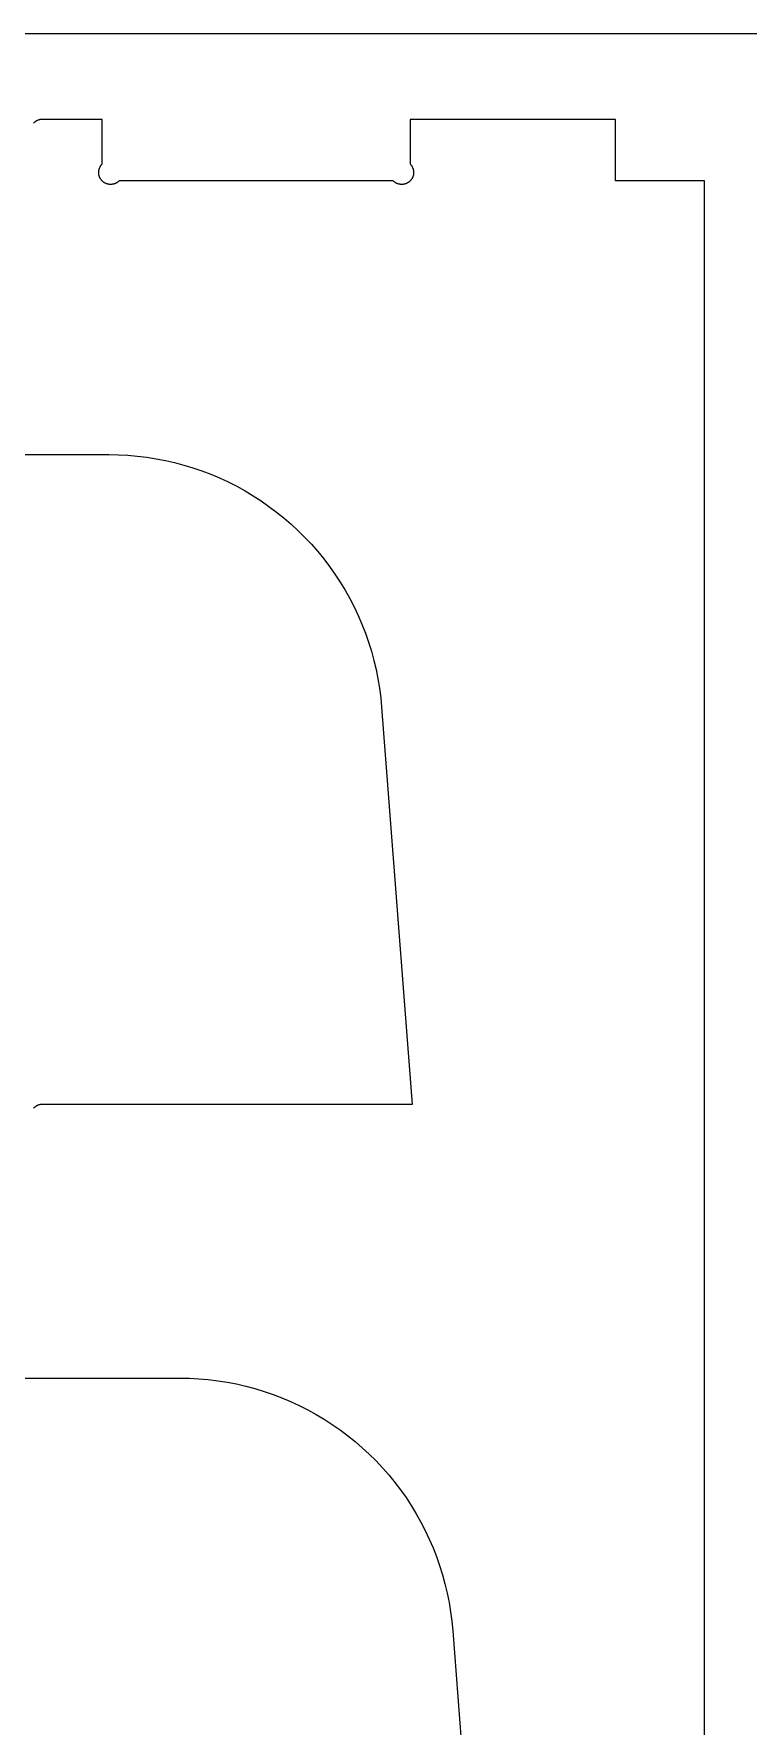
# Model space of a CAD drawing. Header units: millimetres. Extents: x 1594 to 2814, y -1671 to 729.
# Drawn here: x 1967.7 to 2176.5, y 234.4 to 729.2 of the extents above; entities that cross this region are included whole.
import ezdxf

# ---------------------------------------------------------------- set-up
doc = ezdxf.new("R2010")
doc.units = ezdxf.units.MM
doc.header["$MEASUREMENT"] = 0
doc.layers.add('CutOut', color=4, linetype='Continuous', true_color=0x00ffff)
doc.layers.add('frame', color=18, linetype='Continuous', true_color=0x000000)

msp = doc.modelspace()

# ---------------------------------------------------------------- linework, layer by layer
at = {"layer": 'CutOut'}
for p, q in [((1967.7, 703.15), (1967.62, 703.06)), ((1967.79, 703.23), (1967.7, 703.15)), ((1967.88, 703.31), (1967.79, 703.23)), ((1967.97, 703.39), (1967.88, 703.31)), ((1968.06, 703.46), (1967.97, 703.39)), ((1968.16, 703.53), (1968.06, 703.46)), ((1968.26, 703.6), (1968.16, 703.53)), ((1968.36, 703.66), (1968.26, 703.6)), ((1968.46, 703.72), (1968.36, 703.66)), ((1968.57, 703.78), (1968.46, 703.72)), ((1968.68, 703.83), (1968.57, 703.78)), ((1968.78, 703.88), (1968.68, 703.83)), ((1968.9, 703.93), (1968.78, 703.88)), ((1969.01, 703.97), (1968.9, 703.93)), ((1969.12, 704.01), (1969.01, 703.97)), ((1969.23, 704.04), (1969.12, 704.01)), ((1969.35, 704.07), (1969.23, 704.04)), ((1969.47, 704.1), (1969.35, 704.07)), ((1969.58, 704.12), (1969.47, 704.1)), ((1969.7, 704.14), (1969.58, 704.12)), ((1969.82, 704.15), (1969.7, 704.14)), ((1969.94, 704.16), (1969.82, 704.15)), ((1970.06, 704.17), (1969.94, 704.16)), ((1970.18, 704.17), (1970.06, 704.17)), ((1987.68, 704.17), (1970.18, 704.17)), ((1987.68, 691.12), (1987.68, 704.17)), ((2137.68, 704.17), (2077.68, 704.17)), ((2077.68, 704.17), (2077.68, 691.12)), ((2137.68, 686.17), (2137.68, 704.17)), ((1986.65, 688.62), (1986.66, 688.74)), ((1986.66, 688.5), (1986.65, 688.62)), ((1986.66, 688.86), (1986.67, 688.98)), ((1986.66, 688.74), (1986.66, 688.86)), ((1986.66, 688.38), (1986.66, 688.5)), ((1986.68, 688.26), (1986.66, 688.38)), ((1986.67, 688.98), (1986.68, 689.1)), ((1986.68, 689.1), (1986.7, 689.22)), ((1986.69, 688.14), (1986.68, 688.26)), ((1986.71, 688.02), (1986.69, 688.14)), ((1986.7, 689.22), (1986.72, 689.34)), ((1986.74, 687.9), (1986.71, 688.02)), ((1986.72, 689.34), (1986.75, 689.46)), ((1986.76, 687.78), (1986.74, 687.9)), ((1986.75, 689.46), (1986.78, 689.57)), ((1986.8, 687.66), (1986.76, 687.78)), ((1986.78, 689.57), (1986.81, 689.69)), ((1986.81, 689.69), (1986.85, 689.8)), ((1986.85, 689.8), (1986.89, 689.92)), ((1986.89, 689.92), (1986.94, 690.03)), ((1986.94, 690.03), (1986.99, 690.14)), ((1986.99, 690.14), (1987.04, 690.25)), ((1987.04, 690.25), (1987.1, 690.35)), ((1987.1, 690.35), (1987.16, 690.46)), ((1987.16, 690.46), (1987.22, 690.56)), ((1987.22, 690.56), (1987.29, 690.66)), ((1987.29, 690.66), (1987.36, 690.76)), ((1987.36, 690.76), (1987.44, 690.85)), ((1987.44, 690.85), (1987.51, 690.95)), ((1987.51, 690.95), (1987.6, 691.04)), ((1987.6, 691.04), (1987.68, 691.12)), ((2077.68, 691.12), (2077.76, 691.04)), ((2077.76, 691.04), (2077.84, 690.95)), ((2077.84, 690.95), (2077.92, 690.85)), ((2077.92, 690.85), (2078, 690.76)), ((2078, 690.76), (2078.07, 690.66)), ((2078.07, 690.66), (2078.14, 690.56)), ((2078.14, 690.56), (2078.2, 690.46)), ((2078.2, 690.46), (2078.26, 690.35)), ((2078.26, 690.35), (2078.32, 690.25)), ((2078.32, 690.25), (2078.37, 690.14)), ((2078.37, 690.14), (2078.42, 690.03)), ((2078.42, 690.03), (2078.47, 689.92)), ((2078.47, 689.92), (2078.51, 689.8)), ((2078.51, 689.8), (2078.55, 689.69)), ((2078.55, 689.69), (2078.58, 689.57)), ((2078.6, 687.78), (2078.56, 687.66)), ((2078.58, 689.57), (2078.61, 689.46)), ((2078.62, 687.9), (2078.6, 687.78)), ((2078.61, 689.46), (2078.64, 689.34)), ((2078.65, 688.02), (2078.62, 687.9)), ((2078.64, 689.34), (2078.66, 689.22)), ((2078.67, 688.14), (2078.65, 688.02)), ((2078.66, 689.22), (2078.68, 689.1)), ((2078.68, 688.26), (2078.67, 688.14)), ((2078.68, 689.1), (2078.69, 688.98)), ((2078.69, 688.38), (2078.68, 688.26)), ((2078.69, 688.98), (2078.7, 688.86)), ((2078.7, 688.5), (2078.69, 688.38)), ((2078.7, 688.86), (2078.7, 688.74)), ((2078.7, 688.74), (2078.7, 688.62)), ((2078.7, 688.62), (2078.7, 688.5)), ((1986.83, 687.55), (1986.8, 687.66)), ((1986.87, 687.43), (1986.83, 687.55)), ((1986.91, 687.32), (1986.87, 687.43)), ((1986.96, 687.21), (1986.91, 687.32)), ((1987.01, 687.1), (1986.96, 687.21)), ((1987.07, 686.99), (1987.01, 687.1)), ((1987.13, 686.89), (1987.07, 686.99)), ((1987.19, 686.79), (1987.13, 686.89)), ((1987.26, 686.68), (1987.19, 686.79)), ((1987.33, 686.59), (1987.26, 686.68)), ((1987.4, 686.49), (1987.33, 686.59)), ((1987.48, 686.4), (1987.4, 686.49)), ((1987.55, 686.3), (1987.48, 686.4)), ((1987.64, 686.22), (1987.55, 686.3)), ((1987.72, 686.13), (1987.64, 686.22)), ((1987.81, 686.05), (1987.72, 686.13)), ((1987.9, 685.97), (1987.81, 686.05)), ((1988, 685.89), (1987.9, 685.97)), ((1988.09, 685.82), (1988, 685.89)), ((1988.19, 685.75), (1988.09, 685.82)), ((1988.29, 685.68), (1988.19, 685.75)), ((1988.4, 685.62), (1988.29, 685.68)), ((1988.5, 685.56), (1988.4, 685.62)), ((1988.61, 685.51), (1988.5, 685.56)), ((1988.72, 685.46), (1988.61, 685.51)), ((1988.83, 685.41), (1988.72, 685.46)), ((1988.94, 685.36), (1988.83, 685.41)), ((1989.06, 685.32), (1988.94, 685.36)), ((1989.17, 685.29), (1989.06, 685.32)), ((1989.29, 685.26), (1989.17, 685.29)), ((1989.4, 685.23), (1989.29, 685.26)), ((1989.52, 685.21), (1989.4, 685.23)), ((1989.64, 685.19), (1989.52, 685.21)), ((1989.76, 685.17), (1989.64, 685.19)), ((1989.88, 685.16), (1989.76, 685.17)), ((1990, 685.15), (1989.88, 685.16)), ((1990.12, 685.15), (1990, 685.15)), ((1990.24, 685.15), (1990.12, 685.15)), ((1990.37, 685.15), (1990.24, 685.15)), ((1990.49, 685.16), (1990.37, 685.15)), ((1990.61, 685.18), (1990.49, 685.16)), ((1990.73, 685.19), (1990.61, 685.18)), ((1990.84, 685.22), (1990.73, 685.19)), ((1990.96, 685.24), (1990.84, 685.22)), ((1991.08, 685.27), (1990.96, 685.24)), ((1991.2, 685.31), (1991.08, 685.27)), ((1991.31, 685.34), (1991.2, 685.31)), ((1991.42, 685.39), (1991.31, 685.34)), ((1991.54, 685.43), (1991.42, 685.39)), ((1991.65, 685.48), (1991.54, 685.43)), ((1991.75, 685.53), (1991.65, 685.48)), ((1991.86, 685.59), (1991.75, 685.53)), ((1991.96, 685.65), (1991.86, 685.59)), ((1992.07, 685.72), (1991.96, 685.65)), ((1992.17, 685.78), (1992.07, 685.72)), ((1992.26, 685.86), (1992.17, 685.78)), ((1992.36, 685.93), (1992.26, 685.86)), ((1992.45, 686.01), (1992.36, 685.93)), ((1992.54, 686.09), (1992.45, 686.01)), ((1992.63, 686.17), (1992.54, 686.09)), ((2072.73, 686.17), (1992.63, 686.17)), ((2072.82, 686.09), (2072.73, 686.17)), ((2072.91, 686.01), (2072.82, 686.09)), ((2073, 685.93), (2072.91, 686.01)), ((2073.09, 685.86), (2073, 685.93)), ((2073.19, 685.78), (2073.09, 685.86)), ((2073.29, 685.72), (2073.19, 685.78)), ((2073.39, 685.65), (2073.29, 685.72)), ((2073.5, 685.59), (2073.39, 685.65)), ((2073.6, 685.53), (2073.5, 685.59)), ((2073.71, 685.48), (2073.6, 685.53)), ((2073.82, 685.43), (2073.71, 685.48)), ((2073.94, 685.39), (2073.82, 685.43)), ((2074.05, 685.34), (2073.94, 685.39)), ((2074.16, 685.31), (2074.05, 685.34)), ((2074.28, 685.27), (2074.16, 685.31)), ((2074.4, 685.24), (2074.28, 685.27)), ((2074.51, 685.22), (2074.4, 685.24)), ((2074.63, 685.19), (2074.51, 685.22)), ((2074.75, 685.18), (2074.63, 685.19)), ((2074.87, 685.16), (2074.75, 685.18)), ((2074.99, 685.15), (2074.87, 685.16)), ((2075.11, 685.15), (2074.99, 685.15)), ((2075.23, 685.15), (2075.11, 685.15)), ((2075.36, 685.15), (2075.23, 685.15)), ((2075.48, 685.16), (2075.36, 685.15)), ((2075.6, 685.17), (2075.48, 685.16)), ((2075.72, 685.19), (2075.6, 685.17)), ((2075.84, 685.21), (2075.72, 685.19)), ((2075.95, 685.23), (2075.84, 685.21)), ((2076.07, 685.26), (2075.95, 685.23)), ((2076.19, 685.29), (2076.07, 685.26)), ((2076.3, 685.32), (2076.19, 685.29)), ((2076.42, 685.36), (2076.3, 685.32)), ((2076.53, 685.41), (2076.42, 685.36)), ((2076.64, 685.46), (2076.53, 685.41)), ((2076.75, 685.51), (2076.64, 685.46)), ((2076.86, 685.56), (2076.75, 685.51)), ((2076.96, 685.62), (2076.86, 685.56)), ((2077.07, 685.68), (2076.96, 685.62)), ((2077.17, 685.75), (2077.07, 685.68)), ((2077.27, 685.82), (2077.17, 685.75)), ((2077.36, 685.89), (2077.27, 685.82)), ((2077.46, 685.97), (2077.36, 685.89)), ((2077.55, 686.05), (2077.46, 685.97)), ((2077.64, 686.13), (2077.55, 686.05)), ((2077.72, 686.22), (2077.64, 686.13)), ((2077.8, 686.3), (2077.72, 686.22)), ((2077.88, 686.4), (2077.8, 686.3)), ((2077.96, 686.49), (2077.88, 686.4)), ((2078.03, 686.59), (2077.96, 686.49)), ((2078.1, 686.68), (2078.03, 686.59)), ((2078.17, 686.79), (2078.1, 686.68)), ((2078.23, 686.89), (2078.17, 686.79)), ((2078.29, 686.99), (2078.23, 686.89)), ((2078.34, 687.1), (2078.29, 686.99)), ((2078.4, 687.21), (2078.34, 687.1)), ((2078.44, 687.32), (2078.4, 687.21)), ((2078.49, 687.43), (2078.44, 687.32)), ((2078.53, 687.55), (2078.49, 687.43)), ((2078.56, 687.66), (2078.53, 687.55)), ((2163.68, 686.17), (2137.68, 686.17)), ((2163.68, 86.17), (2163.68, 686.17)), ((1945.18, 606.17), (1970.18, 606.17)), ((1970.18, 606.17), (1989.6, 606.17)), ((1989.6, 606.17), (1992.38, 606.12)), ((1992.38, 606.12), (1995.15, 605.98)), ((1995.15, 605.98), (1997.92, 605.74)), ((1997.92, 605.74), (2000.68, 605.4)), ((2000.68, 605.4), (2003.42, 604.97)), ((2003.42, 604.97), (2006.15, 604.44)), ((2006.15, 604.44), (2008.86, 603.82)), ((2008.86, 603.82), (2011.55, 603.1)), ((2011.55, 603.1), (2014.21, 602.29)), ((2014.21, 602.29), (2016.84, 601.39)), ((2016.84, 601.39), (2019.43, 600.4)), ((2019.43, 600.4), (2021.99, 599.32)), ((2021.99, 599.32), (2024.52, 598.15)), ((2024.52, 598.15), (2026.99, 596.89)), ((2026.99, 596.89), (2029.43, 595.55)), ((2029.43, 595.55), (2031.81, 594.13)), ((2031.81, 594.13), (2034.15, 592.62)), ((2034.15, 592.62), (2036.43, 591.03)), ((2036.43, 591.03), (2038.66, 589.36)), ((2038.66, 589.36), (2040.82, 587.62)), ((2040.82, 587.62), (2042.92, 585.81)), ((2042.92, 585.81), (2044.96, 583.92)), ((2044.96, 583.92), (2046.94, 581.96)), ((2046.94, 581.96), (2048.84, 579.93)), ((2048.84, 579.93), (2050.67, 577.84)), ((2050.67, 577.84), (2052.43, 575.69)), ((2052.43, 575.69), (2054.11, 573.48)), ((2054.11, 573.48), (2055.72, 571.21)), ((2055.72, 571.21), (2057.24, 568.88)), ((2057.24, 568.88), (2058.68, 566.51)), ((2058.68, 566.51), (2060.04, 564.08)), ((2060.04, 564.08), (2061.32, 561.61)), ((2061.32, 561.61), (2062.51, 559.1)), ((2062.51, 559.1), (2063.61, 556.55)), ((2063.61, 556.55), (2064.62, 553.96)), ((2064.62, 553.96), (2065.54, 551.34)), ((2065.54, 551.34), (2066.36, 548.68)), ((2066.36, 548.68), (2067.1, 546)), ((2067.1, 546), (2067.74, 543.3)), ((2067.74, 543.3), (2068.29, 540.57)), ((2068.29, 540.57), (2068.74, 537.83)), ((2068.74, 537.83), (2069.1, 535.08)), ((2069.1, 535.08), (2069.36, 532.31)), ((2069.36, 532.31), (2078.29, 416.17)), ((1968.36, 415.66), (1968.26, 415.6)), ((1968.46, 415.72), (1968.36, 415.66)), ((1968.57, 415.78), (1968.46, 415.72)), ((1968.68, 415.83), (1968.57, 415.78)), ((1968.78, 415.88), (1968.68, 415.83)), ((1968.9, 415.93), (1968.78, 415.88)), ((1969.01, 415.97), (1968.9, 415.93)), ((1969.12, 416.01), (1969.01, 415.97)), ((1969.23, 416.04), (1969.12, 416.01)), ((1969.35, 416.07), (1969.23, 416.04)), ((1969.47, 416.1), (1969.35, 416.07)), ((1969.58, 416.12), (1969.47, 416.1)), ((1969.7, 416.14), (1969.58, 416.12)), ((1969.82, 416.15), (1969.7, 416.14)), ((1969.94, 416.16), (1969.82, 416.15)), ((1970.06, 416.17), (1969.94, 416.16)), ((1970.18, 416.17), (1970.06, 416.17)), ((2078.29, 416.17), (1970.18, 416.17)), ((1967.7, 415.15), (1967.62, 415.06)), ((1967.79, 415.23), (1967.7, 415.15)), ((1967.88, 415.31), (1967.79, 415.23)), ((1967.97, 415.39), (1967.88, 415.31)), ((1968.06, 415.46), (1967.97, 415.39)), ((1968.16, 415.53), (1968.06, 415.46)), ((1968.26, 415.6), (1968.16, 415.53)), ((1945.18, 336.17), (1970.18, 336.17)), ((1970.18, 336.17), (2010.37, 336.17)), ((2010.37, 336.17), (2013.15, 336.12)), ((2013.15, 336.12), (2015.92, 335.98)), ((2015.92, 335.98), (2018.69, 335.74)), ((2018.69, 335.74), (2021.45, 335.4)), ((2021.45, 335.4), (2024.19, 334.97)), ((2024.19, 334.97), (2026.92, 334.44)), ((2026.92, 334.44), (2029.63, 333.82)), ((2029.63, 333.82), (2032.32, 333.1)), ((2032.32, 333.1), (2034.98, 332.29)), ((2034.98, 332.29), (2037.61, 331.39)), ((2037.61, 331.39), (2040.2, 330.4)), ((2040.2, 330.4), (2042.76, 329.32)), ((2042.76, 329.32), (2045.28, 328.15)), ((2045.28, 328.15), (2047.76, 326.89)), ((2047.76, 326.89), (2050.2, 325.55)), ((2050.2, 325.55), (2052.58, 324.13)), ((2052.58, 324.13), (2054.92, 322.62)), ((2054.92, 322.62), (2057.2, 321.03)), ((2057.2, 321.03), (2059.42, 319.36)), ((2059.42, 319.36), (2061.59, 317.62)), ((2061.59, 317.62), (2063.69, 315.81)), ((2063.69, 315.81), (2065.73, 313.92)), ((2065.73, 313.92), (2067.71, 311.96)), ((2067.71, 311.96), (2069.61, 309.93)), ((2069.61, 309.93), (2071.44, 307.84)), ((2071.44, 307.84), (2073.2, 305.69)), ((2073.2, 305.69), (2074.88, 303.48)), ((2074.88, 303.48), (2076.49, 301.21)), ((2076.49, 301.21), (2078.01, 298.88)), ((2078.01, 298.88), (2079.45, 296.51)), ((2079.45, 296.51), (2080.81, 294.08)), ((2080.81, 294.08), (2082.09, 291.61)), ((2082.09, 291.61), (2083.27, 289.1)), ((2083.27, 289.1), (2084.37, 286.55)), ((2084.37, 286.55), (2085.39, 283.96)), ((2085.39, 283.96), (2086.31, 281.34)), ((2086.31, 281.34), (2087.13, 278.68)), ((2087.13, 278.68), (2087.87, 276)), ((2087.87, 276), (2088.51, 273.3)), ((2088.51, 273.3), (2089.06, 270.57)), ((2089.06, 270.57), (2089.51, 267.83)), ((2089.51, 267.83), (2089.87, 265.08)), ((2089.87, 265.08), (2090.13, 262.31)), ((2090.13, 262.31), (2103.68, 86.17))]:
    msp.add_line(p, q, dxfattribs=at)
at = {"layer": 'frame'}
msp.add_line((2813.68, 729.17), (1593.68, 729.17), dxfattribs=at)

doc.saveas('drawing.dxf')
